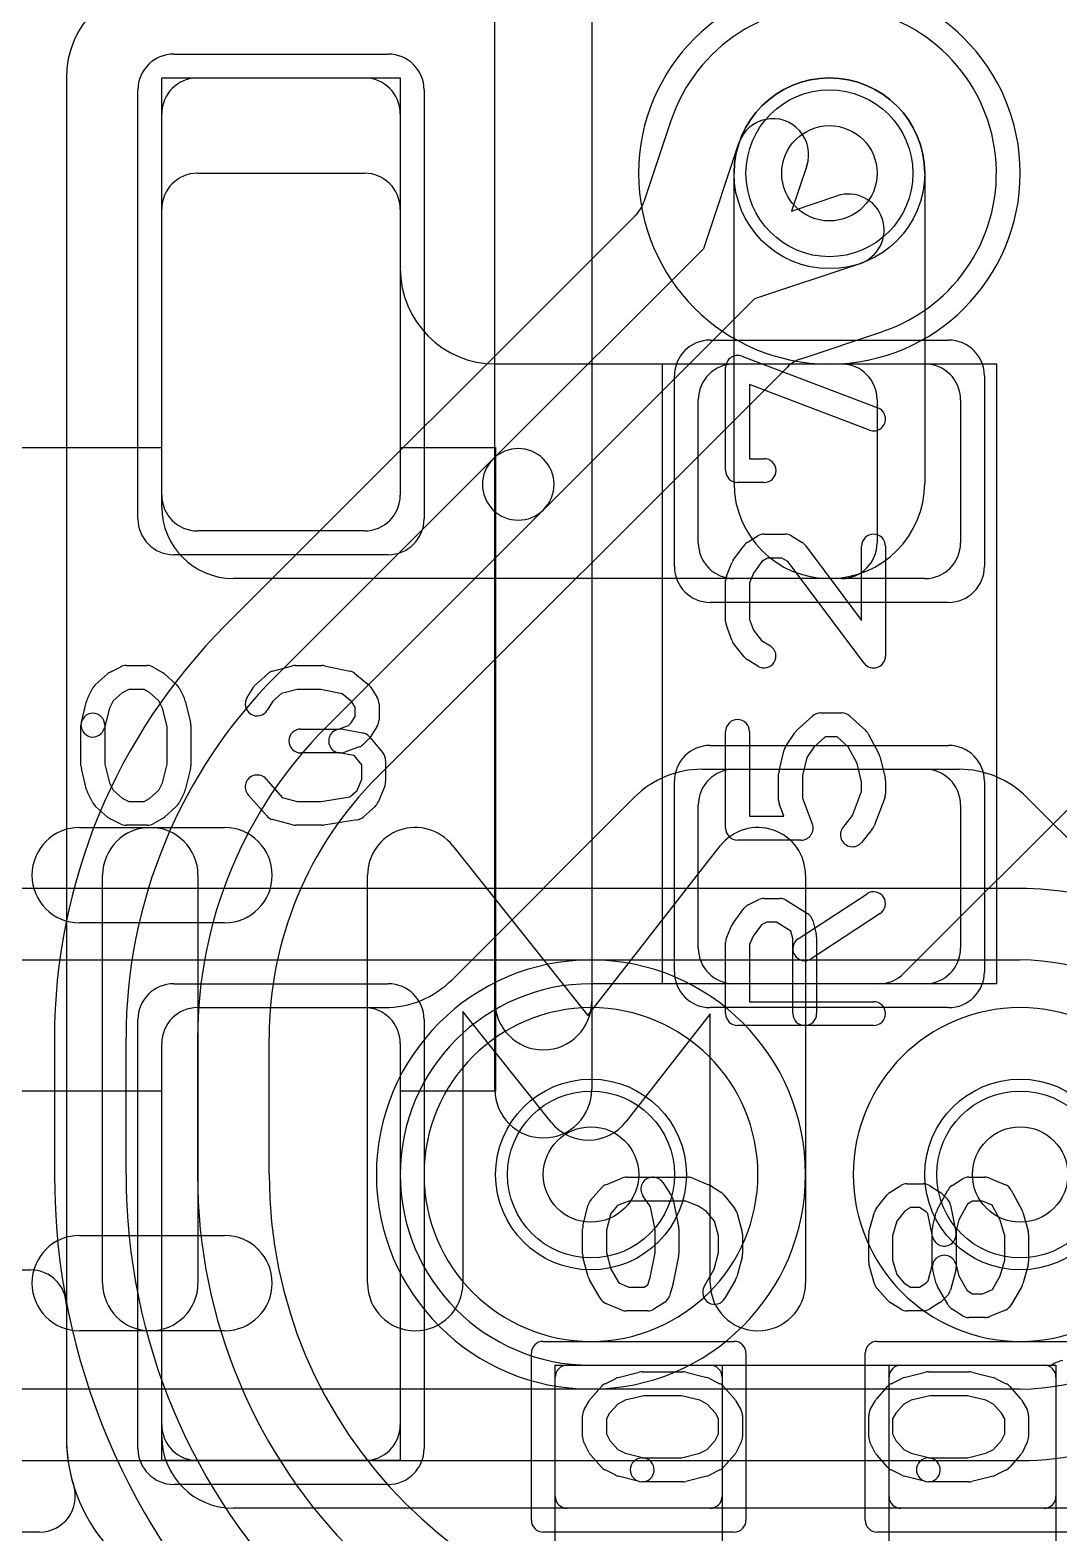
# Model space of a CAD drawing. Extents: x 0 to 23.1, y -0.5 to 20.
# Drawn here: x 11.024 to 13.181, y 11.048 to 14.2 of the extents above; entities that cross this region are included whole.
import ezdxf

# ---------------------------------------------------------------- set-up
doc = ezdxf.new("R2010")
doc.units = 0
for name, color, linetype in [('Hole', 1, 'CONTINUOUS'), ('L1', 3, 'CONTINUOUS'), ('L2', 3, 'CONTINUOUS'), ('L3', 3, 'CONTINUOUS'), ('L4', 3, 'CONTINUOUS'), ('MetalMask-A', 176, 'CONTINUOUS'), ('PartsArea-A', 111, 'CONTINUOUS'), ('PartsSilk-A', 221, 'CONTINUOUS'), ('PartsSilk-B', 221, 'CONTINUOUS'), ('Resist-A', 2, 'CONTINUOUS'), ('Resist-B', 2, 'CONTINUOUS'), ('Silk-A', 140, 'CONTINUOUS'), ('Silk-B', 140, 'CONTINUOUS')]:
    doc.layers.add(name, color=color, linetype=linetype)

msp = doc.modelspace()

# ---------------------------------------------------------------- linework, layer by layer
at = {"layer": 'Hole'}
for centre in [(12.7, 13.9), (12.2, 11.8), (13.1, 11.8)]:
    msp.add_circle(centre, 0.1, dxfattribs=at)
at = {"layer": 'L1'}
for p, q in [((11.09996, 14.1), (11.09996, 11.25)), ((11.375, 14.1), (11.725, 14.1)), ((11.3, 13.225), (11.3, 14.025)), ((11.8, 14.025), (11.8, 13.225)), ((11.37497, 13.9), (11.72503, 13.9)), ((12.5, 13.25), (12.5, 13.9)), ((12.9, 13.9), (12.9, 13.25)), ((11.3, 13.2), (11.3, 13.82503)), ((11.8, 13.82503), (11.8, 13.7)), ((12, 13.5), (12.72503, 13.5)), ((12.5, 13.5), (12.9, 13.5)), ((12.425, 13.125), (12.425, 13.425)), ((12.8, 13.42503), (12.8, 13.12497)), ((12.975, 13.425), (12.975, 13.125)), ((11.725, 13.15), (11.375, 13.15)), ((12.72503, 13.05), (11.45, 13.05)), ((12.9, 13.05), (12.5, 13.05)), ((12.43284, 12.65), (12.97214, 12.65)), ((12.5, 12.65), (12.9, 12.65)), ((11.90858, 12.20858), (12.29142, 12.59142)), ((13.11356, 12.59142), (13.45249, 12.25249)), ((12.425, 12.275), (12.425, 12.575)), ((12.975, 12.575), (12.975, 12.275)), ((12.9, 12.2), (12.5, 12.2)), ((11.37497, 12.15), (11.76716, 12.15)), ((11.375, 12.15), (11.725, 12.15)), ((11.3, 11.25), (11.3, 12.07503)), ((11.3, 11.275), (11.3, 12.075)), ((11.8, 12.075), (11.8, 11.275)), ((10.77501, 11.6), (11.02499, 11.6)), ((11.09996, 11.52503), (11.09996, 11.25)), ((12.15, 11.4), (12.45, 11.4)), ((12.85, 11.4), (13.15, 11.4)), ((12.125, 11.125), (12.125, 11.375)), ((12.475, 11.375), (12.475, 11.125)), ((12.825, 11.125), (12.825, 11.375)), ((13.175, 11.375), (13.175, 11.125)), ((11.725, 11.2), (11.375, 11.2)), ((13.81716, 11.1), (11.45, 11.1)), ((12.45, 11.1), (12.15, 11.1)), ((13.15, 11.1), (12.85, 11.1)), ((11.04374, 11.05004), (10.7413, 11.05004))]:
    msp.add_line(p, q, dxfattribs=at)
for centre in [(12.7, 13.9), (12.2, 11.8), (13.1, 11.8)]:
    msp.add_circle(centre, 0.2, dxfattribs=at)
for centre, radius, start, end in [((11.29996, 14.1), 0.2, 90, 180), ((11.375, 14.025), 0.075, 90, 180), ((11.725, 14.025), 0.075, 0, 90), ((12.7, 13.9), 0.2, 0, 180), ((11.37497, 13.82503), 0.07497, 90, 180), ((11.72503, 13.82503), 0.07497, 0, 90), ((12, 13.7), 0.2, 180, -90), ((12.5, 13.425), 0.075, 90, 180), ((12.72503, 13.42503), 0.07497, 0, 90), ((12.9, 13.425), 0.075, 0, 90), ((12.7, 13.25), 0.2, 180, 0), ((11.375, 13.225), 0.075, 180, -90), ((11.725, 13.225), 0.075, -90, 0), ((11.45, 13.2), 0.15, 180, -90), ((12.5, 13.125), 0.075, 180, -90), ((12.72503, 13.12497), 0.07497, -90, 0), ((12.9, 13.125), 0.075, -90, 0), ((12.43284, 12.45), 0.2, 90, 135), ((12.5, 12.575), 0.075, 90, 180), ((12.9, 12.575), 0.075, 0, 90), ((12.97214, 12.45), 0.2, 45, 90), ((12.5, 12.275), 0.075, 180, -90), ((12.9, 12.275), 0.075, -90, 0), ((11.76716, 12.35), 0.2, -90, -45), ((11.37497, 12.07503), 0.07497, 90, 180), ((11.375, 12.075), 0.075, 90, 180), ((11.725, 12.075), 0.075, 0, 90), ((11.02499, 11.52503), 0.07497, 0, 90), ((12.15, 11.375), 0.025, 90, 180), ((12.45, 11.375), 0.025, 0, 90), ((12.85, 11.375), 0.025, 90, 180), ((13.15, 11.375), 0.025, 0, 90), ((11.375, 11.275), 0.075, 180, -90), ((11.725, 11.275), 0.075, -90, 0), ((11.45, 11.25), 0.35004, 180, -90), ((11.45001, 11.24998), 0.35005, 179.99673, -162.98187), ((11.45, 11.25), 0.15, 180, -90), ((11.04374, 11.12504), 0.075, -90, 17.44927), ((12.15, 11.125), 0.025, 180, -90), ((12.45, 11.125), 0.025, -90, 0), ((12.85, 11.125), 0.025, 180, -90), ((13.15, 11.125), 0.025, -90, 0)]:
    msp.add_arc(centre, radius, start, end, dxfattribs=at)
at = {"layer": 'L2'}
for p, q in [((13.41711, 12.78289), (12.85623, 12.22201)), ((12.8032, 12.20004), (12.2, 12.20005)), ((12.2, 11.39997), (13.16565, 11.39995))]:
    msp.add_line(p, q, dxfattribs=at)
for centre, radius, start, end in [((12.7, 13.9), 0.40004, 90, -90), ((12.7, 13.9), 0.40004, -90, 90), ((12.2, 11.80001), 0.40004, 90, -90), ((12.8032, 12.27504), 0.075, -90, -45), ((13.2065, 11.33705), 0.075, 102.95224, 123.00145)]:
    msp.add_arc(centre, radius, start, end, dxfattribs=at)
at = {"layer": 'L3'}
for p, q in [((13.1, 12.40004), (6.2, 12.40004)), ((6.2, 12.25), (12.2, 12.25)), ((12.2, 12.25), (13.1, 12.25)), ((12.2, 11.35), (6.2, 11.35)), ((13.1, 11.35), (12.2, 11.35)), ((6.2, 11.19996), (13.1, 11.19996))]:
    msp.add_line(p, q, dxfattribs=at)
for centre in [(12.2, 11.8), (13.1, 11.8)]:
    msp.add_circle(centre, 0.2, dxfattribs=at)
for centre, radius, start, end in [((12.7, 13.9), 0.40004, 90, -90), ((12.7, 13.9), 0.40004, -90, 90), ((13.1, 11.8), 0.60004, 79.20842, 90), ((12.2, 11.8), 0.45, 90, -90), ((12.2, 11.8), 0.45, -90, 90), ((13.1, 11.8), 0.45, -90, 90), ((13.1, 11.8), 0.60004, -90, 19.5885)]:
    msp.add_arc(centre, radius, start, end, dxfattribs=at)
at = {"layer": 'L4'}
for p, q in [((12.36769, 14.01), (12.311, 13.84042)), ((12.43649, 13.74255), (12.51032, 13.96341)), ((12.65258, 13.91585), (12.62081, 13.82081)), ((12.62081, 13.82081), (12.71585, 13.85258)), ((12.29234, 13.8106), (11.43377, 12.95201)), ((11.99442, 13.30048), (12.43649, 13.74255)), ((12.76341, 13.71032), (12.54255, 13.63649)), ((12.54255, 13.63649), (12.10048, 13.19442)), ((12.64042, 13.51101), (12.81017, 13.56775)), ((11.75202, 12.63376), (12.61117, 13.49291)), ((11.53986, 12.84592), (11.99442, 13.30048)), ((12.10048, 13.19442), (11.64593, 12.73985)), ((11.07496, 12.08579), (11.07496, 11.8)), ((11.225, 11.8), (11.225, 12.08579)), ((11.375, 12.08579), (11.375, 11.8)), ((11.52504, 11.8), (11.52504, 12.08579))]:
    msp.add_line(p, q, dxfattribs=at)
for centre in [(12.7, 13.9), (12.2, 11.8), (13.1, 11.8)]:
    msp.add_circle(centre, 0.2, dxfattribs=at)
for centre, radius, start, end in [((12.7, 13.9), 0.35004, -71.63079, 161.65512), ((12.29656, 14.03378), 0.075, -18.48568, -18.34798), ((12.58145, 13.93963), 0.075, -18.48568, 161.51587), ((12.23987, 13.8642), 0.075, -44.9946, -18.48568), ((12.73963, 13.78145), 0.075, -71.51432, 108.48413), ((12.23931, 13.86363), 0.075, -45, -44.38417), ((12.83395, 13.49662), 0.075, 108.37214, 108.48568), ((12.6642, 13.43988), 0.075, 108.48568, 135), ((12.04745, 13.24745), 0.075, -45, 135), ((12.04745, 13.24745), 0.075, 135, -45), ((12.3, 12.08577), 1.22504, 134.99967, 179.99907), ((12.3, 12.08578), 1.075, 135, 179.99947), ((12.3, 12.08578), 0.925, 135, 179.99938), ((12.30001, 12.08578), 0.77497, 135.00052, 179.99926), ((12.2, 11.8), 0.35004, 90, -90), ((12.2, 11.8), 0.35004, -90, 90), ((13.1, 11.8), 0.35004, 90, -90), ((13.1, 11.8), 0.35004, -90, 90), ((12.5, 11.8), 1.42504, 180, -90), ((12.5, 11.8), 1.275, 180, -90), ((12.5, 11.8), 1.125, 180, -90), ((12.5, 11.8), 0.97496, 180, -90)]:
    msp.add_arc(centre, radius, start, end, dxfattribs=at)
at = {"layer": 'MetalMask-A'}
for p, q in [((11.375, 14.1), (11.725, 14.1)), ((11.3, 13.225), (11.3, 14.025)), ((11.8, 14.025), (11.8, 13.225)), ((12.5, 13.5), (12.9, 13.5)), ((12.425, 13.125), (12.425, 13.425)), ((12.975, 13.425), (12.975, 13.125)), ((11.725, 13.15), (11.375, 13.15)), ((12.9, 13.05), (12.5, 13.05)), ((12.5, 12.65), (12.9, 12.65)), ((12.425, 12.275), (12.425, 12.575)), ((12.975, 12.575), (12.975, 12.275)), ((12.9, 12.2), (12.5, 12.2)), ((11.375, 12.15), (11.725, 12.15)), ((11.3, 11.275), (11.3, 12.075)), ((11.8, 12.075), (11.8, 11.275)), ((12.15, 11.4), (12.45, 11.4)), ((12.85, 11.4), (13.15, 11.4)), ((12.125, 11.125), (12.125, 11.375)), ((12.475, 11.375), (12.475, 11.125)), ((12.825, 11.125), (12.825, 11.375)), ((13.175, 11.375), (13.175, 11.125)), ((11.725, 11.2), (11.375, 11.2)), ((12.45, 11.1), (12.15, 11.1)), ((13.15, 11.1), (12.85, 11.1))]:
    msp.add_line(p, q, dxfattribs=at)
for centre, radius, start, end in [((11.375, 14.025), 0.075, 90, 180), ((11.725, 14.025), 0.075, 0, 90), ((12.5, 13.425), 0.075, 90, 180), ((12.9, 13.425), 0.075, 0, 90), ((11.375, 13.225), 0.075, 180, -90), ((11.725, 13.225), 0.075, -90, 0), ((12.5, 13.125), 0.075, 180, -90), ((12.9, 13.125), 0.075, -90, 0), ((12.5, 12.575), 0.075, 90, 180), ((12.9, 12.575), 0.075, 0, 90), ((12.5, 12.275), 0.075, 180, -90), ((12.9, 12.275), 0.075, -90, 0), ((11.375, 12.075), 0.075, 90, 180), ((11.725, 12.075), 0.075, 0, 90), ((12.15, 11.375), 0.025, 90, 180), ((12.45, 11.375), 0.025, 0, 90), ((12.85, 11.375), 0.025, 90, 180), ((13.15, 11.375), 0.025, 0, 90), ((11.375, 11.275), 0.075, 180, -90), ((11.725, 11.275), 0.075, -90, 0), ((12.15, 11.125), 0.025, 180, -90), ((12.45, 11.125), 0.025, -90, 0), ((12.85, 11.125), 0.025, 180, -90), ((13.15, 11.125), 0.025, -90, 0)]:
    msp.add_arc(centre, radius, start, end, dxfattribs=at)
at = {"layer": 'PartsArea-A'}
for p, q in [((11.3, 13.325), (11.3, 14.1)), ((11.3, 14.1), (11.8, 14.1)), ((11.8, 14.1), (11.8, 13.325)), ((12.35, 12.2), (12.35, 13.5)), ((12.35, 13.5), (13.05, 13.5)), ((13.05, 13.5), (13.05, 12.2)), ((10.8, 13.325), (11.3, 13.325)), ((11.8, 13.325), (12, 13.325)), ((12, 13.325), (12, 11.975)), ((13.05, 12.2), (12.35, 12.2)), ((11.3, 11.975), (10.5, 11.975)), ((11.3, 11.2), (11.3, 11.975)), ((12, 11.975), (11.8, 11.975)), ((11.8, 11.975), (11.8, 11.2)), ((12.125, 10.6), (12.125, 11.4)), ((12.125, 11.4), (12.475, 11.4)), ((12.475, 11.4), (12.475, 10.6)), ((12.825, 10.6), (12.825, 11.4)), ((12.825, 11.4), (13.175, 11.4)), ((13.175, 11.4), (13.175, 10.6)), ((11.8, 11.2), (11.3, 11.2))]:
    msp.add_line(p, q, dxfattribs=at)
at = {"layer": 'PartsSilk-A'}
for p, q in [((12.2016, 14.4), (12.2016, 11.97844)), ((11.9984, 11.97844), (11.9984, 14.2984)), ((12.48241, 13.27639), (12.48241, 13.49306)), ((12.51629, 13.51643), (12.80147, 13.40809)), ((12.78371, 13.36135), (12.53241, 13.45682)), ((12.53241, 13.45682), (12.53241, 13.30139)), ((12.53241, 13.30139), (12.56296, 13.30139)), ((12.56296, 13.25139), (12.50741, 13.25139)), ((12.4983, 13.08831), (12.52052, 13.11887)), ((12.52749, 13.12537), (12.54971, 13.13926)), ((12.56296, 13.14306), (12.60741, 13.14306)), ((12.62066, 13.13926), (12.64288, 13.12537)), ((12.64961, 13.1192), (12.76759, 12.96233)), ((12.76759, 12.96233), (12.76759, 13.11806)), ((12.81759, 13.11806), (12.81759, 12.8875)), ((12.4842, 13.05511), (12.49531, 13.08289)), ((12.55811, 13.08554), (12.54057, 13.06143)), ((12.57013, 13.09306), (12.55811, 13.08554)), ((12.60024, 13.09306), (12.57013, 13.09306)), ((12.61244, 13.08543), (12.60024, 13.09306)), ((12.77261, 12.87247), (12.61244, 13.08543)), ((12.54057, 13.06143), (12.53241, 13.04102)), ((12.48241, 12.95972), (12.48241, 13.04583)), ((12.53241, 13.04102), (12.53241, 12.96412)), ((12.53241, 12.96412), (12.54061, 12.94158)), ((12.49503, 12.92063), (12.48392, 12.95118)), ((12.54061, 12.94158), (12.5576, 12.92033)), ((12.52122, 12.88577), (12.499, 12.91355)), ((12.5576, 12.92033), (12.57621, 12.9087)), ((11.1916, 12.85384), (11.21382, 12.86495)), ((11.225, 12.86759), (11.26944, 12.86759)), ((11.28184, 12.8643), (11.30129, 12.85319)), ((11.53245, 12.85564), (11.57412, 12.86675)), ((11.58056, 12.86759), (11.63611, 12.86759)), ((11.64126, 12.86705), (11.69404, 12.85594)), ((12.54971, 12.8663), (12.52749, 12.88019)), ((11.16117, 12.82795), (11.18617, 12.85017)), ((11.3055, 12.85017), (11.3305, 12.82795)), ((11.49728, 12.82795), (11.52228, 12.85017)), ((11.70451, 12.851), (11.73229, 12.82878)), ((11.14431, 12.79822), (11.15542, 12.82044)), ((11.21692, 12.8106), (11.19799, 12.79377)), ((11.2309, 12.81759), (11.21692, 12.8106)), ((11.2628, 12.81759), (11.2309, 12.81759)), ((11.27423, 12.81106), (11.2628, 12.81759)), ((11.29368, 12.79377), (11.27423, 12.81106)), ((11.33625, 12.82044), (11.34736, 12.79822)), ((11.4788, 12.80029), (11.49269, 12.82251)), ((11.55106, 12.80885), (11.53318, 12.79296)), ((11.58384, 12.81759), (11.55106, 12.80885)), ((11.63351, 12.81759), (11.58384, 12.81759)), ((11.67792, 12.80824), (11.63351, 12.81759)), ((11.69773, 12.7924), (11.67792, 12.80824)), ((11.73787, 12.82251), (11.75176, 12.80029)), ((11.13131, 12.74865), (11.14242, 12.7931)), ((11.19026, 12.77831), (11.17981, 12.73653)), ((11.19799, 12.79377), (11.19026, 12.77831)), ((11.30141, 12.77831), (11.29368, 12.79377)), ((11.31111, 12.73951), (11.30141, 12.77831)), ((11.34925, 12.7931), (11.36036, 12.74865)), ((11.53318, 12.79296), (11.5212, 12.77379)), ((11.70556, 12.77987), (11.69773, 12.7924)), ((11.70556, 12.76087), (11.70556, 12.77987)), ((11.75556, 12.78704), (11.75556, 12.7537)), ((12.68148, 12.76806), (12.72593, 12.76806)), ((11.13056, 12.65741), (11.13056, 12.74259)), ((11.18056, 12.74259), (11.18056, 12.66049)), ((11.31111, 12.66049), (11.31111, 12.73951)), ((11.36111, 12.74259), (11.36111, 12.65741)), ((11.6706, 12.73426), (11.6918, 12.74197)), ((11.6918, 12.74197), (11.69698, 12.74715)), ((11.69698, 12.74715), (11.70556, 12.76087)), ((11.75176, 12.74045), (11.73787, 12.71823)), ((12.63125, 12.73093), (12.66458, 12.76149)), ((12.74283, 12.76149), (12.77616, 12.73093)), ((11.59167, 12.73426), (11.6706, 12.73426)), ((11.67938, 12.73387), (11.72105, 12.72646)), ((11.73435, 12.7138), (11.72324, 12.70269)), ((11.73588, 12.71785), (11.76365, 12.68452)), ((12.48241, 12.52639), (12.48241, 12.72917)), ((12.53241, 12.72917), (12.53241, 12.55139)), ((12.60883, 12.69859), (12.62735, 12.72637)), ((12.69121, 12.71806), (12.66727, 12.69612)), ((12.7162, 12.71806), (12.69121, 12.71806)), ((12.73921, 12.69696), (12.7162, 12.71806)), ((12.78132, 12.72426), (12.80354, 12.68259)), ((11.675, 12.68426), (11.59167, 12.68426)), ((11.70331, 12.67883), (11.67062, 12.68465)), ((11.7141, 12.69687), (11.68354, 12.68576)), ((11.71944, 12.65947), (11.70331, 12.67883)), ((12.59427, 12.64634), (12.60538, 12.69078)), ((12.65283, 12.67446), (12.64352, 12.6372)), ((12.66727, 12.69612), (12.65283, 12.67446)), ((12.75797, 12.66178), (12.73921, 12.69696)), ((12.80573, 12.67689), (12.81684, 12.63245)), ((11.14242, 12.6069), (11.13131, 12.65135)), ((11.18056, 12.66049), (11.19026, 12.62169)), ((11.30141, 12.62169), (11.31111, 12.66049)), ((11.36036, 12.65135), (11.34925, 12.6069)), ((11.71944, 12.62907), (11.71944, 12.65947)), ((11.76944, 12.66852), (11.76944, 12.62407)), ((12.59352, 12.58472), (12.59352, 12.64028)), ((12.76759, 12.62331), (12.75797, 12.66178)), ((11.19026, 12.62169), (11.19799, 12.60623)), ((11.29368, 12.60623), (11.30141, 12.62169)), ((11.51881, 12.62942), (11.55269, 12.59071)), ((11.70968, 12.60563), (11.71944, 12.62907)), ((11.76752, 12.61446), (11.75364, 12.58113)), ((12.64352, 12.6372), (12.64352, 12.58932)), ((12.76759, 12.60321), (12.76759, 12.62331)), ((12.81759, 12.62639), (12.81759, 12.59861)), ((11.15542, 12.57956), (11.14431, 12.60178)), ((11.19799, 12.60623), (11.21692, 12.5894)), ((11.21692, 12.5894), (11.2309, 12.58241)), ((11.2309, 12.58241), (11.2628, 12.58241)), ((11.2628, 12.58241), (11.27423, 12.58894)), ((11.27423, 12.58894), (11.29368, 12.60623)), ((11.34736, 12.60178), (11.33625, 12.57956)), ((11.52008, 12.55206), (11.48119, 12.5965)), ((11.55269, 12.59071), (11.58384, 12.58241)), ((11.58384, 12.58241), (11.63412, 12.58241)), ((11.63412, 12.58241), (11.69441, 12.59205)), ((11.69441, 12.59205), (11.70968, 12.60563)), ((12.64352, 12.58932), (12.6641, 12.53529)), ((12.7484, 12.55284), (12.76759, 12.60321)), ((12.81595, 12.58971), (12.79373, 12.53138)), ((11.18617, 12.54983), (11.16117, 12.57205)), ((11.21382, 12.53505), (11.1916, 12.54616)), ((11.30129, 12.54681), (11.28184, 12.5357)), ((11.3305, 12.57205), (11.3055, 12.54983)), ((11.74717, 12.57205), (11.72217, 12.54983)), ((12.53241, 12.55139), (12.60446, 12.55139)), ((12.60446, 12.55139), (12.59516, 12.57582)), ((12.72863, 12.52812), (12.7484, 12.55284)), ((11.26944, 12.53241), (11.225, 12.53241)), ((11.57412, 12.53325), (11.53245, 12.54436)), ((11.63611, 12.53241), (11.58056, 12.53241)), ((11.70951, 12.54383), (11.64006, 12.53272)), ((12.78989, 12.52466), (12.76767, 12.49688)), ((12.64074, 12.50139), (12.50741, 12.50139)), ((12.63447, 12.29453), (12.77891, 12.38898)), ((12.4983, 12.3272), (12.52052, 12.35776)), ((12.52956, 12.36542), (12.55178, 12.37653)), ((12.56296, 12.37917), (12.5963, 12.37917)), ((12.60955, 12.37537), (12.65399, 12.34759)), ((12.56886, 12.32917), (12.55737, 12.32343)), ((12.58913, 12.32917), (12.56886, 12.32917)), ((12.61913, 12.31042), (12.58913, 12.32917)), ((12.80627, 12.34714), (12.66183, 12.25269)), ((12.6649, 12.33283), (12.67231, 12.30505)), ((12.48456, 12.29765), (12.49567, 12.32265)), ((12.54029, 12.29993), (12.53241, 12.2822)), ((12.55737, 12.32343), (12.54029, 12.29993)), ((12.62315, 12.29533), (12.61913, 12.31042)), ((12.62315, 12.1375), (12.62315, 12.29533)), ((12.67315, 12.29861), (12.67315, 12.1375)), ((12.48241, 12.1375), (12.48241, 12.2875)), ((12.53241, 12.2822), (12.53241, 12.1625)), ((12.53241, 12.1625), (12.79259, 12.1625)), ((12.79259, 12.1125), (12.50741, 12.1125)), ((12.23113, 11.77864), (12.26446, 11.79252)), ((12.27407, 11.79444), (12.4037, 11.79444)), ((12.41331, 11.79252), (12.44665, 11.77864)), ((12.95713, 11.77676), (12.97935, 11.79064)), ((12.99259, 11.79444), (13.02593, 11.79444)), ((13.03554, 11.79252), (13.06887, 11.77864)), ((12.19983, 11.74717), (12.22205, 11.77217)), ((12.35043, 11.78331), (12.36895, 11.75554)), ((12.45029, 11.77676), (12.47251, 11.76287)), ((12.82749, 11.76287), (12.84971, 11.77676)), ((12.86296, 11.78056), (12.8963, 11.78056)), ((12.90955, 11.77676), (12.93177, 11.76287)), ((12.92609, 11.72565), (12.94831, 11.76732)), ((12.9362, 11.75935), (12.94731, 11.74824)), ((13.08132, 11.76732), (13.10354, 11.72565)), ((12.18316, 11.69217), (12.19427, 11.73662)), ((12.25563, 11.73468), (12.24129, 11.71854)), ((12.27907, 11.74444), (12.25563, 11.73468)), ((12.3987, 11.74444), (12.27907, 11.74444)), ((12.32461, 11.73192), (12.30883, 11.75557)), ((12.33426, 11.68363), (12.32461, 11.73192)), ((12.37266, 11.74657), (12.38377, 11.69101)), ((12.42553, 11.73327), (12.3987, 11.74444)), ((12.4424, 11.72273), (12.42553, 11.73327)), ((12.47878, 11.75729), (12.501, 11.72951)), ((12.799, 11.72951), (12.82122, 11.75729)), ((12.87013, 11.73056), (12.8576, 11.72273)), ((12.88913, 11.73056), (12.87013, 11.73056)), ((12.90285, 11.72198), (12.88913, 11.73056)), ((12.95414, 11.73546), (12.96525, 11.6799)), ((12.98928, 11.7379), (12.97156, 11.70467)), ((12.99976, 11.74444), (12.98928, 11.7379)), ((13.02093, 11.74444), (12.99976, 11.74444)), ((13.0414, 11.73592), (13.02093, 11.74444)), ((13.05817, 11.70447), (13.0414, 11.73592)), ((12.24129, 11.71854), (12.23241, 11.68303)), ((12.45882, 11.7022), (12.4424, 11.72273)), ((12.46759, 11.6715), (12.45882, 11.7022)), ((12.50552, 11.72076), (12.51663, 11.68187)), ((12.78337, 11.68187), (12.79448, 11.72076)), ((12.84118, 11.7022), (12.83241, 11.6715)), ((12.8576, 11.72273), (12.84118, 11.7022)), ((12.9066, 11.71824), (12.90285, 11.72198)), ((12.91623, 11.6701), (12.9066, 11.71824)), ((12.91658, 11.69255), (12.92399, 11.72033)), ((12.97156, 11.70467), (12.96574, 11.68283)), ((13.06759, 11.6715), (13.05817, 11.70447)), ((13.10552, 11.72076), (13.11663, 11.68187)), ((12.18241, 11.63333), (12.18241, 11.68611)), ((12.23241, 11.68303), (12.23241, 11.63661)), ((12.33426, 11.63581), (12.33426, 11.68363)), ((12.38426, 11.68611), (12.38426, 11.63333)), ((12.46759, 11.63661), (12.46759, 11.6715)), ((12.51759, 11.675), (12.51759, 11.63333)), ((12.78241, 11.61667), (12.78241, 11.675)), ((12.83241, 11.6715), (12.83241, 11.62017)), ((12.91574, 11.60884), (12.91574, 11.68611)), ((12.96574, 11.68283), (12.96574, 11.60556)), ((13.06759, 11.62017), (13.06759, 11.6715)), ((13.11759, 11.675), (13.11759, 11.61667)), ((12.23241, 11.63661), (12.24184, 11.60125)), ((12.32386, 11.5838), (12.33426, 11.63581)), ((12.45816, 11.60125), (12.46759, 11.63661)), ((12.19436, 11.58523), (12.18325, 11.62689)), ((12.24184, 11.60125), (12.25822, 11.57258)), ((12.38377, 11.62843), (12.37266, 11.57288)), ((12.43755, 11.56518), (12.45816, 11.60125)), ((12.51675, 11.62689), (12.50564, 11.58523)), ((12.79448, 11.57091), (12.78337, 11.6098)), ((12.83241, 11.62017), (12.84099, 11.59013)), ((12.9072, 11.57682), (12.91574, 11.60884)), ((12.9649, 11.612), (12.97147, 11.58736)), ((13.05827, 11.58756), (13.06759, 11.62017)), ((13.11663, 11.6098), (13.10552, 11.57091)), ((12.21903, 11.54038), (12.19681, 11.57927)), ((12.25822, 11.57258), (12.27907, 11.56389)), ((12.31135, 11.56389), (12.31946, 11.56896)), ((12.31946, 11.56896), (12.32386, 11.5838)), ((12.37212, 11.57068), (12.36471, 11.54568)), ((12.50319, 11.57927), (12.48097, 11.54038)), ((12.84099, 11.59013), (12.85704, 11.57207)), ((12.85704, 11.57207), (12.87013, 11.56389)), ((12.88913, 11.56389), (12.90285, 11.57247)), ((12.90285, 11.57247), (12.9072, 11.57682)), ((12.92399, 11.57134), (12.91658, 11.59912)), ((12.9649, 11.59912), (12.95379, 11.55745)), ((12.97147, 11.58736), (12.98896, 11.55675)), ((13.04178, 11.55869), (13.05827, 11.58756)), ((12.27907, 11.56389), (12.31135, 11.56389)), ((12.82205, 11.53617), (12.79983, 11.56117)), ((12.87013, 11.56389), (12.88913, 11.56389)), ((12.94866, 11.52649), (12.92644, 11.56538)), ((12.94731, 11.54621), (12.9362, 11.5351)), ((12.98896, 11.55675), (12.99976, 11.55)), ((12.99976, 11.55), (13.02093, 11.55)), ((13.02093, 11.55), (13.04178, 11.55869)), ((13.10319, 11.56538), (13.08097, 11.52649)), ((12.26445, 11.51581), (12.23112, 11.5297)), ((12.31852, 11.51389), (12.27407, 11.51389)), ((12.35399, 11.53158), (12.33177, 11.51769)), ((12.84971, 11.51769), (12.82749, 11.53158)), ((12.8963, 11.51389), (12.86296, 11.51389)), ((12.93177, 11.53158), (12.90955, 11.51769)), ((12.97934, 11.5038), (12.95712, 11.51769)), ((13.06888, 11.51581), (13.03555, 11.50192)), ((13.02593, 11.5), (12.99259, 11.5)), ((12.2569, 11.37425), (12.30135, 11.38536)), ((12.30741, 11.38611), (12.39259, 11.38611)), ((12.39865, 11.38536), (12.4431, 11.37425)), ((12.8569, 11.37425), (12.90135, 11.38536)), ((12.90741, 11.38611), (12.99259, 11.38611)), ((12.99865, 11.38536), (13.0431, 11.37425)), ((12.19983, 11.3305), (12.22205, 11.3555)), ((12.22956, 11.36125), (12.25178, 11.37236)), ((12.44822, 11.37236), (12.47044, 11.36125)), ((12.47795, 11.3555), (12.50017, 11.3305)), ((12.79983, 11.3305), (12.82205, 11.3555)), ((12.82956, 11.36125), (12.85178, 11.37236)), ((13.04822, 11.37236), (13.07044, 11.36125)), ((13.07795, 11.3555), (13.10017, 11.3305)), ((12.1857, 11.30684), (12.19681, 11.32629)), ((12.25623, 11.31868), (12.23894, 11.29923)), ((12.27169, 11.32641), (12.25623, 11.31868)), ((12.31049, 11.33611), (12.27169, 11.32641)), ((12.38951, 11.33611), (12.31049, 11.33611)), ((12.42831, 11.32641), (12.38951, 11.33611)), ((12.44377, 11.31868), (12.42831, 11.32641)), ((12.46106, 11.29923), (12.44377, 11.31868)), ((12.50319, 11.32629), (12.5143, 11.30684)), ((12.7857, 11.30684), (12.79681, 11.32629)), ((12.85623, 11.31868), (12.83894, 11.29923)), ((12.87169, 11.32641), (12.85623, 11.31868)), ((12.91049, 11.33611), (12.87169, 11.32641)), ((12.98951, 11.33611), (12.91049, 11.33611)), ((13.02831, 11.32641), (12.98951, 11.33611)), ((13.04377, 11.31868), (13.02831, 11.32641)), ((13.06106, 11.29923), (13.04377, 11.31868)), ((13.10319, 11.32629), (13.1143, 11.30684)), ((12.18241, 11.25), (12.18241, 11.29444)), ((12.23894, 11.29923), (12.23241, 11.2878)), ((12.23241, 11.2878), (12.23241, 11.2559)), ((12.46759, 11.2878), (12.46106, 11.29923)), ((12.46759, 11.2559), (12.46759, 11.2878)), ((12.51759, 11.29444), (12.51759, 11.25)), ((12.78241, 11.25), (12.78241, 11.29444)), ((12.83894, 11.29923), (12.83241, 11.2878)), ((12.83241, 11.2878), (12.83241, 11.2559)), ((13.06759, 11.2878), (13.06106, 11.29923)), ((13.06759, 11.2559), (13.06759, 11.2878)), ((13.11759, 11.29444), (13.11759, 11.25)), ((12.23241, 11.2559), (12.2394, 11.24192)), ((12.4606, 11.24192), (12.46759, 11.2559)), ((12.83241, 11.2559), (12.8394, 11.24192)), ((13.0606, 11.24192), (13.06759, 11.2559)), ((12.19616, 11.2166), (12.18505, 11.23882)), ((12.2394, 11.24192), (12.25623, 11.22299)), ((12.25623, 11.22299), (12.27169, 11.21526)), ((12.42831, 11.21526), (12.44377, 11.22299)), ((12.44377, 11.22299), (12.4606, 11.24192)), ((12.51495, 11.23882), (12.50384, 11.2166)), ((12.79616, 11.2166), (12.78505, 11.23882)), ((12.8394, 11.24192), (12.85623, 11.22299)), ((12.85623, 11.22299), (12.87169, 11.21526)), ((13.02831, 11.21526), (13.04377, 11.22299)), ((13.04377, 11.22299), (13.0606, 11.24192)), ((13.11495, 11.23882), (13.10384, 11.2166)), ((12.22205, 11.18617), (12.19983, 11.21117)), ((12.27169, 11.21526), (12.31347, 11.20481)), ((12.30741, 11.20556), (12.38951, 11.20556)), ((12.38951, 11.20556), (12.42831, 11.21526)), ((12.50017, 11.21117), (12.47795, 11.18617)), ((12.82205, 11.18617), (12.79983, 11.21117)), ((12.87169, 11.21526), (12.91347, 11.20481)), ((12.90741, 11.20556), (12.98951, 11.20556)), ((12.98951, 11.20556), (13.02831, 11.21526)), ((13.10017, 11.21117), (13.07795, 11.18617)), ((12.25178, 11.16931), (12.22956, 11.18042)), ((12.30135, 11.15631), (12.2569, 11.16742)), ((12.4431, 11.16742), (12.39865, 11.15631)), ((12.47044, 11.18042), (12.44822, 11.16931)), ((12.85178, 11.16931), (12.82956, 11.18042)), ((12.90135, 11.15631), (12.8569, 11.16742)), ((13.0431, 11.16742), (12.99865, 11.15631)), ((13.07044, 11.18042), (13.04822, 11.16931)), ((12.39259, 11.15556), (12.30741, 11.15556)), ((12.99259, 11.15556), (12.90741, 11.15556))]:
    msp.add_line(p, q, dxfattribs=at)
for centre, radius, start, end in [((12.50741, 13.49306), 0.025, 69.19449, 180), ((12.79259, 13.38472), 0.025, -110.80551, 69.19819), ((12.50741, 13.27639), 0.025, 180, -90), ((12.56296, 13.27639), 0.025, -90, 90), ((12.54074, 13.10417), 0.025, 122.00538, 143.97932), ((12.56296, 13.11806), 0.025, 90, 122.01002), ((12.60741, 13.11806), 0.025, 57.99462, 90), ((12.62963, 13.10417), 0.025, 36.9524, 57.98998), ((12.79259, 13.11806), 0.025, 0, 180), ((12.51852, 13.07361), 0.025, 143.98274, 158.20215), ((12.50741, 13.04583), 0.025, 158.2071, 180), ((12.50741, 12.95972), 0.025, 180, -160.01539), ((12.51852, 12.92917), 0.025, -160.02081, -141.34522), ((12.56296, 12.8875), 0.025, -122.00538, 57.98998), ((11.225, 12.84259), 0.025, 90, 116.56505), ((11.26944, 12.84259), 0.025, 60.26649, 90), ((11.58056, 12.84259), 0.025, 90, 104.92885), ((11.63611, 12.84259), 0.025, 78.11016, 90), ((12.54074, 12.90139), 0.025, -141.33303, -122.01002), ((12.79259, 12.8875), 0.025, -143.0476, 0), ((11.20278, 12.83148), 0.025, 116.56505, 131.62783), ((11.28889, 12.83148), 0.025, 48.37217, 60.26649), ((11.53889, 12.83148), 0.025, 104.92551, 131.63069), ((11.68889, 12.83148), 0.025, 51.33303, 78.11298), ((11.16667, 12.78704), 0.025, 153.43495, 165.96932), ((11.17778, 12.80926), 0.025, 131.62783, 153.43495), ((11.31389, 12.80926), 0.025, 26.56505, 48.37217), ((11.325, 12.78704), 0.025, 14.03068, 26.56505), ((11.5, 12.78704), 0.025, 147.99462, -32.01002), ((11.51389, 12.80926), 0.025, 131.62783, 147.98998), ((11.71667, 12.80926), 0.025, 32.00538, 51.34522), ((11.73056, 12.78704), 0.025, 0, 32.01002), ((11.15556, 12.74259), 0.025, 0, 180), ((12.68148, 12.74306), 0.025, 90, 132.51745), ((12.72593, 12.74306), 0.025, 47.4797, 90), ((11.15556, 12.74259), 0.025, 165.96932, -14.03321), ((11.33611, 12.74259), 0.025, 0, 14.03068), ((11.73056, 12.7537), 0.025, -32.00538, 0), ((12.50741, 12.72917), 0.025, 0, 180), ((11.59167, 12.70926), 0.025, 90, -90), ((11.675, 12.70926), 0.025, 79.90837, -100.08326), ((11.71667, 12.70185), 0.025, 39.7909, 79.91674), ((11.71667, 12.73148), 0.025, -45, -32.01002), ((12.64815, 12.7125), 0.025, 132.5203, 146.30993), ((12.75926, 12.7125), 0.025, 28.0617, 47.48255), ((11.675, 12.70926), 0.025, -90, -70.02141), ((11.70556, 12.72037), 0.025, -70.02864, -45), ((11.74444, 12.66852), 0.025, 0, 39.8005), ((12.62963, 12.68472), 0.025, 146.30358, 165.96376), ((12.78148, 12.67083), 0.025, 14.03068, 28.0682), ((11.15556, 12.65741), 0.025, 180, -165.96932), ((11.33611, 12.65741), 0.025, -14.03068, 0), ((12.61852, 12.64028), 0.025, 165.96932, 180), ((11.5, 12.61296), 0.025, 41.18808, -138.81042), ((11.74444, 12.62407), 0.025, -22.60576, 0), ((12.79259, 12.62639), 0.025, 0, 14.03624), ((11.16667, 12.61296), 0.025, -165.96932, -153.43495), ((11.17778, 12.59074), 0.025, -153.43495, -131.62783), ((11.31389, 12.59074), 0.025, -48.37217, -26.56505), ((11.325, 12.61296), 0.025, -26.56505, -14.03068), ((11.73056, 12.59074), 0.025, -48.37217, -22.60888), ((12.61852, 12.58472), 0.025, 180, -159.14636), ((12.79259, 12.59861), 0.025, -20.8565, 0), ((11.20278, 12.56852), 0.025, -131.62783, -116.56505), ((11.28889, 12.56852), 0.025, -60.26649, -48.37217), ((11.53889, 12.56852), 0.025, -138.81192, -104.92885), ((11.70556, 12.56852), 0.025, -80.91063, -48.36931), ((11.225, 12.55741), 0.025, -116.56505, -90), ((11.26944, 12.55741), 0.025, -90, -60.26649), ((11.58056, 12.55741), 0.025, -104.92551, -90), ((11.63611, 12.55741), 0.025, -90, -80.91133), ((12.50741, 12.52639), 0.025, 180, -90), ((12.64074, 12.52639), 0.025, -90, 20.8565), ((12.74815, 12.5125), 0.025, 141.33303, -38.65478), ((12.77037, 12.54028), 0.025, -38.66697, -20.85364), ((12.79259, 12.36806), 0.025, -56.81854, 123.18086), ((12.54074, 12.34306), 0.025, 116.56505, 143.97932), ((12.56296, 12.35417), 0.025, 90, 116.56505), ((12.5963, 12.35417), 0.025, 57.99462, 90), ((12.51852, 12.3125), 0.025, 143.98274, 156.03964), ((12.64074, 12.32639), 0.025, 14.92551, 57.98998), ((12.50741, 12.2875), 0.025, 156.04915, 180), ((12.64815, 12.27361), 0.025, 123.18146, -56.81914), ((12.64815, 12.29861), 0.025, 0, 14.93527), ((12.50741, 12.1375), 0.025, 180, -90), ((12.64815, 12.1375), 0.025, 180, 0), ((12.79259, 12.1375), 0.025, -90, 90), ((12.1, 11.97844), 0.1016, 180, 0), ((12.27407, 11.76944), 0.025, 90, 112.60888), ((12.32963, 11.76944), 0.025, 33.69642, -146.30041), ((12.4037, 11.76944), 0.025, 67.39424, 90), ((12.99259, 11.76944), 0.025, 90, 121.99147), ((13.02593, 11.76944), 0.025, 67.39424, 90), ((12.24074, 11.75556), 0.025, 112.60576, 138.36931), ((12.43704, 11.75556), 0.025, 57.99462, 67.39722), ((12.45926, 11.74167), 0.025, 38.66697, 57.98998), ((12.84074, 11.74167), 0.025, 122.00538, 141.33303), ((12.86296, 11.75556), 0.025, 90, 122.00538), ((12.8963, 11.75556), 0.025, 57.99462, 90), ((12.91852, 11.74167), 0.025, 45, 57.99462), ((12.97037, 11.75556), 0.025, 121.98594, 151.93179), ((13.05926, 11.75556), 0.025, 28.0617, 67.39112), ((12.21852, 11.73056), 0.025, 138.37217, 165.96679), ((12.34815, 11.74167), 0.025, 11.30544, 33.69959), ((12.48148, 11.71389), 0.025, 15.94854, 38.65478), ((12.81852, 11.71389), 0.025, 141.33303, 164.05146), ((12.92963, 11.73056), 0.025, 11.30544, 45), ((12.94815, 11.71389), 0.025, 151.9383, 165.06473), ((13.08148, 11.71389), 0.025, 15.94854, 28.0682), ((12.20741, 11.68611), 0.025, 165.96932, 180), ((12.35926, 11.68611), 0.025, 0, 11.30795), ((12.49259, 11.675), 0.025, 0, 15.94345), ((12.80741, 11.675), 0.025, 164.05146, 180), ((12.94074, 11.68611), 0.025, 165.07449, 180), ((12.94074, 11.675), 0.025, -168.69456, 11.30795), ((13.09259, 11.675), 0.025, 0, 15.94345), ((12.20741, 11.63333), 0.025, 180, -165.06773), ((12.35926, 11.63333), 0.025, -11.30544, 0), ((12.49259, 11.63333), 0.025, -14.92551, 0), ((12.80741, 11.61667), 0.025, 180, -164.05146), ((12.94074, 11.60556), 0.025, 14.92551, -165.06473), ((12.94074, 11.60556), 0.025, -14.92551, 0), ((13.09259, 11.61667), 0.025, -15.94854, 0), ((12.21852, 11.59167), 0.025, -165.07449, -150.25829), ((12.34815, 11.57778), 0.025, -16.49948, -11.30993), ((12.48148, 11.59167), 0.025, -29.73351, -14.93227), ((12.81852, 11.57778), 0.025, -164.05146, -138.37217), ((12.94815, 11.57778), 0.025, -165.07449, -150.25829), ((13.08148, 11.57778), 0.025, -29.73351, -15.94345), ((12.24074, 11.55278), 0.025, -150.26649, -112.62353), ((12.34074, 11.55278), 0.025, -57.99462, -16.50982), ((12.45926, 11.55278), 0.025, 150.26649, -29.74171), ((12.92963, 11.56389), 0.025, -45, -14.92551), ((12.27407, 11.53889), 0.025, -112.62691, -90), ((12.31852, 11.53889), 0.025, -90, -57.98998), ((12.84074, 11.55278), 0.025, -138.37217, -122.00538), ((12.86296, 11.53889), 0.025, -122.00538, -90), ((12.8963, 11.53889), 0.025, -90, -57.99462), ((12.91852, 11.55278), 0.025, -57.99462, -45), ((12.97037, 11.53889), 0.025, -150.26649, -122.01002), ((13.05926, 11.53889), 0.025, -67.37309, -29.74171), ((12.99259, 11.525), 0.025, -122.00538, -90), ((13.02593, 11.525), 0.025, -90, -67.37647), ((12.30741, 11.36111), 0.025, 90, 104.03068), ((12.39259, 11.36111), 0.025, 75.96932, 90), ((12.90741, 11.36111), 0.025, 90, 104.03068), ((12.99259, 11.36111), 0.025, 75.96932, 90), ((12.24074, 11.33889), 0.025, 116.56505, 138.37217), ((12.26296, 11.35), 0.025, 104.03068, 116.56505), ((12.43704, 11.35), 0.025, 63.43495, 75.96932), ((12.45926, 11.33889), 0.025, 41.62783, 63.43495), ((12.84074, 11.33889), 0.025, 116.56505, 138.37217), ((12.86296, 11.35), 0.025, 104.03068, 116.56505), ((13.03704, 11.35), 0.025, 63.43495, 75.96932), ((13.05926, 11.33889), 0.025, 41.62783, 63.43495), ((12.21852, 11.31389), 0.025, 138.37217, 150.26649), ((12.48148, 11.31389), 0.025, 29.73351, 41.62783), ((12.81852, 11.31389), 0.025, 138.37217, 150.26649), ((13.08148, 11.31389), 0.025, 29.73351, 41.62783), ((12.20741, 11.29444), 0.025, 150.26649, 180), ((12.49259, 11.29444), 0.025, 0, 29.73351), ((12.80741, 11.29444), 0.025, 150.26649, 180), ((13.09259, 11.29444), 0.025, 0, 29.73351), ((12.20741, 11.25), 0.025, 180, -153.43495), ((12.49259, 11.25), 0.025, -26.56505, 0), ((12.80741, 11.25), 0.025, 180, -153.43495), ((13.09259, 11.25), 0.025, -26.56505, 0), ((12.21852, 11.22778), 0.025, -153.43495, -138.37217), ((12.30741, 11.18056), 0.025, 90, -90), ((12.30741, 11.18056), 0.025, -104.03068, 75.96679), ((12.48148, 11.22778), 0.025, -41.62783, -26.56505), ((12.81852, 11.22778), 0.025, -153.43495, -138.37217), ((12.90741, 11.18056), 0.025, 90, -90), ((12.90741, 11.18056), 0.025, -104.03068, 75.96679), ((13.08148, 11.22778), 0.025, -41.62783, -26.56505), ((12.24074, 11.20278), 0.025, -138.37217, -116.56505), ((12.26296, 11.19167), 0.025, -116.56505, -104.03068), ((12.43704, 11.19167), 0.025, -75.96932, -63.43495), ((12.45926, 11.20278), 0.025, -63.43495, -41.62783), ((12.84074, 11.20278), 0.025, -138.37217, -116.56505), ((12.86296, 11.19167), 0.025, -116.56505, -104.03068), ((13.03704, 11.19167), 0.025, -75.96932, -63.43495), ((13.05926, 11.20278), 0.025, -63.43495, -41.62783), ((12.39259, 11.18056), 0.025, -90, -75.96932), ((12.99259, 11.18056), 0.025, -90, -75.96932)]:
    msp.add_arc(centre, radius, start, end, dxfattribs=at)
at = {"layer": 'PartsSilk-B'}
for p, q in [((11.12778, 12.52778), (11.43148, 12.52778)), ((11.90969, 12.49009), (12.19363, 12.13371)), ((12.19363, 12.13371), (12.47117, 12.48931)), ((11.17593, 11.57222), (11.17593, 12.42778)), ((11.37593, 12.42778), (11.37593, 11.57222)), ((11.73148, 11.57222), (11.73148, 12.42778)), ((12.65, 12.42778), (12.65, 11.57222)), ((11.43148, 12.32778), (11.12778, 12.32778)), ((12.11623, 11.90991), (11.93148, 12.14179)), ((11.93148, 12.14179), (11.93148, 11.57222)), ((12.45, 12.13713), (12.27327, 11.91069)), ((12.45, 11.57222), (12.45, 12.13713)), ((11.12778, 11.67222), (11.43148, 11.67222)), ((11.43148, 11.47222), (11.12778, 11.47222))]:
    msp.add_line(p, q, dxfattribs=at)
for centre, start, end in [((11.12778, 12.42778), 90, -90), ((11.27593, 12.42778), 0, 180), ((11.43148, 12.42778), -90, 90), ((11.83148, 12.42778), 38.54437, 180), ((12.55, 12.42778), 0, 142.02652), ((12.19444, 11.97222), -141.45563, -37.97168), ((11.12778, 11.57222), 90, -90), ((11.43148, 11.57222), -90, 90), ((11.27593, 11.57222), 180, 0), ((11.83148, 11.57222), 180, 0), ((12.55, 11.57222), 180, 0)]:
    msp.add_arc(centre, 0.1, start, end, dxfattribs=at)
at = {"layer": 'Resist-A'}
for p, q in [((11.325, 14.15), (11.775, 14.15)), ((11.25, 13.175), (11.25, 14.075)), ((11.85, 14.075), (11.85, 13.175)), ((12.45, 13.55), (12.95, 13.55)), ((12.375, 13.075), (12.375, 13.475)), ((13.025, 13.475), (13.025, 13.075)), ((11.775, 13.1), (11.325, 13.1)), ((12.95, 13), (12.45, 13)), ((12.45, 12.7), (12.95, 12.7)), ((12.375, 12.225), (12.375, 12.625)), ((13.025, 12.625), (13.025, 12.225)), ((11.325, 12.2), (11.775, 12.2)), ((12.95, 12.15), (12.45, 12.15)), ((11.25, 11.225), (11.25, 12.125)), ((11.85, 12.125), (11.85, 11.225)), ((12.1, 11.45), (12.5, 11.45)), ((12.8, 11.45), (13.2, 11.45)), ((12.075, 11.075), (12.075, 11.425)), ((12.525, 11.425), (12.525, 11.075)), ((12.775, 11.075), (12.775, 11.425)), ((11.775, 11.15), (11.325, 11.15)), ((12.5, 11.05), (12.1, 11.05)), ((13.2, 11.05), (12.8, 11.05))]:
    msp.add_line(p, q, dxfattribs=at)
for centre in [(12.7, 13.9), (12.2, 11.8), (13.1, 11.8)]:
    msp.add_circle(centre, 0.175, dxfattribs=at)
for centre, radius, start, end in [((11.325, 14.075), 0.075, 90, 180), ((11.775, 14.075), 0.075, 0, 90), ((12.45, 13.475), 0.075, 90, 180), ((12.95, 13.475), 0.075, 0, 90), ((11.325, 13.175), 0.075, 180, -90), ((11.775, 13.175), 0.075, -90, 0), ((12.45, 13.075), 0.075, 180, -90), ((12.95, 13.075), 0.075, -90, 0), ((12.45, 12.625), 0.075, 90, 180), ((12.95, 12.625), 0.075, 0, 90), ((11.325, 12.125), 0.075, 90, 180), ((11.775, 12.125), 0.075, 0, 90), ((12.45, 12.225), 0.075, 180, -90), ((12.95, 12.225), 0.075, -90, 0), ((12.1, 11.425), 0.025, 90, 180), ((12.5, 11.425), 0.025, 0, 90), ((12.8, 11.425), 0.025, 90, 180), ((11.325, 11.225), 0.075, 180, -90), ((11.775, 11.225), 0.075, -90, 0), ((12.1, 11.075), 0.025, 180, -90), ((12.5, 11.075), 0.025, -90, 0), ((12.8, 11.075), 0.025, 180, -90)]:
    msp.add_arc(centre, radius, start, end, dxfattribs=at)
at = {"layer": 'Resist-B'}
for centre in [(12.7, 13.9), (12.2, 11.8), (13.1, 11.8)]:
    msp.add_circle(centre, 0.175, dxfattribs=at)
at = {"layer": 'Silk-A'}
for p, q in [((12.2016, 14.4), (12.2016, 12.16308)), ((11.9984, 12.16308), (11.9984, 14.2984))]:
    msp.add_line(p, q, dxfattribs=at)
msp.add_arc((12.1, 12.16308), 0.1016, 180, 0, dxfattribs=at)
at = {"layer": 'Silk-B'}
for p, q in [((11.12778, 12.52778), (11.43148, 12.52778)), ((11.90969, 12.49009), (12.19363, 12.13371)), ((12.19363, 12.13371), (12.47117, 12.48931)), ((11.17593, 11.57222), (11.17593, 12.42778)), ((11.37593, 12.42778), (11.37593, 11.57222)), ((11.73148, 11.57222), (11.73148, 12.42778)), ((12.65, 12.42778), (12.65, 11.57222)), ((11.43148, 12.32778), (11.12778, 12.32778)), ((12.11623, 11.90991), (11.93148, 12.14179)), ((11.93148, 12.14179), (11.93148, 11.57222)), ((12.45, 12.13713), (12.27327, 11.91069)), ((12.45, 11.57222), (12.45, 12.13713)), ((11.12778, 11.67222), (11.43148, 11.67222)), ((11.43148, 11.47222), (11.12778, 11.47222))]:
    msp.add_line(p, q, dxfattribs=at)
for centre, start, end in [((11.12778, 12.42778), 90, -90), ((11.27593, 12.42778), 0, 180), ((11.43148, 12.42778), -90, 90), ((11.83148, 12.42778), 38.54437, 180), ((12.55, 12.42778), 0, 142.02652), ((12.19444, 11.97222), -141.45563, -37.97168), ((11.12778, 11.57222), 90, -90), ((11.43148, 11.57222), -90, 90), ((11.27593, 11.57222), 180, 0), ((11.83148, 11.57222), 180, 0), ((12.55, 11.57222), 180, 0)]:
    msp.add_arc(centre, 0.1, start, end, dxfattribs=at)

doc.saveas('drawing.dxf')
